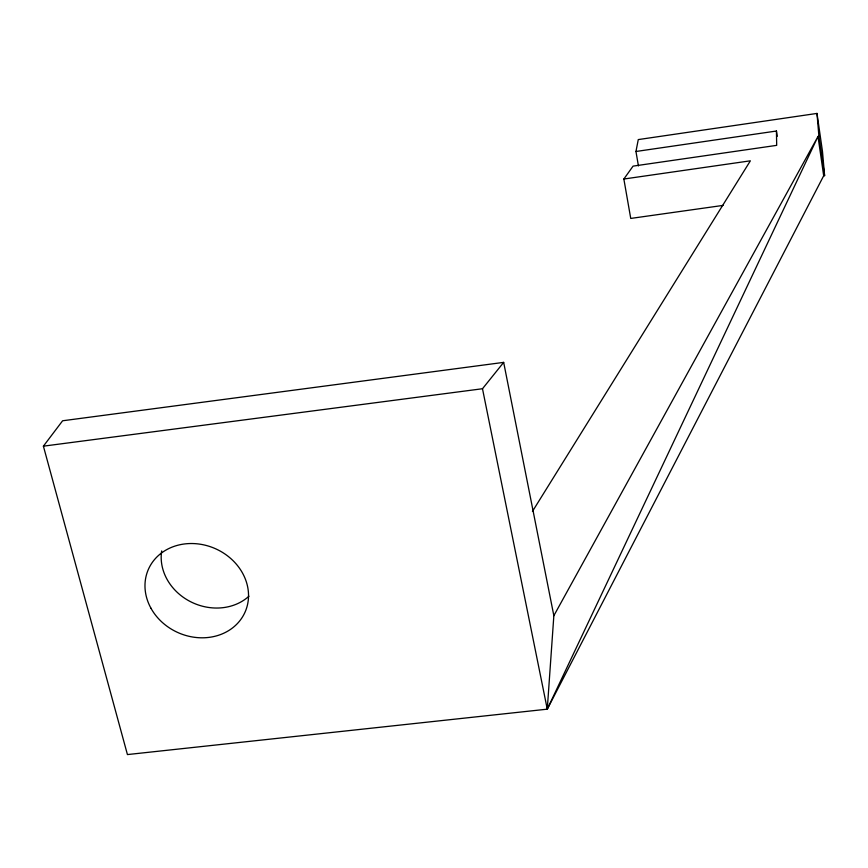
<?xml version="1.0" encoding="UTF-8"?>
<svg xmlns="http://www.w3.org/2000/svg" width="868" height="868" viewBox="0 0 868 868"><rect width="100%" height="100%" fill="white"/><g stroke="black" fill="none" stroke-linecap="round" stroke-linejoin="round"><path stroke-width="1.3" d="M553.849 615.705L818.003 136.46L547.274 709.167L553.849 615.705L503.668 362.379L62.615 420.774L43.4 446.163L127.433 754.574L547.274 709.167L823.689 175.77L818.003 136.46L818.915 136.319L816.994 113.426L638.273 139.585L635.951 151.488L638.436 165.929M532.453 511.404L750.375 160.819L623.853 179.025L630.743 218.432L723.098 205.401M623.853 179.025L633.076 166.124L776.686 145.357L776.437 131.025L635.951 151.488M43.4 446.163L482.489 388.734L503.668 362.379M823.689 175.77L824.6 175.64L822.484 151.477L816.994 113.426M482.489 388.734L547.274 709.167M776.437 131.025L777.229 136.341M818.915 136.319L824.6 175.64M248.953 596.207A51.462 44.984 24 0 1 190.179 601.502A51.462 44.984 24 0 1 161.676 550.93M150.956 608.229A52.85 45.939 23.9 0 0 240.577 619.774A52.85 45.939 23.9 0 0 198.707 543.997A52.85 45.939 23.9 0 0 150.956 608.229"/></g></svg>
